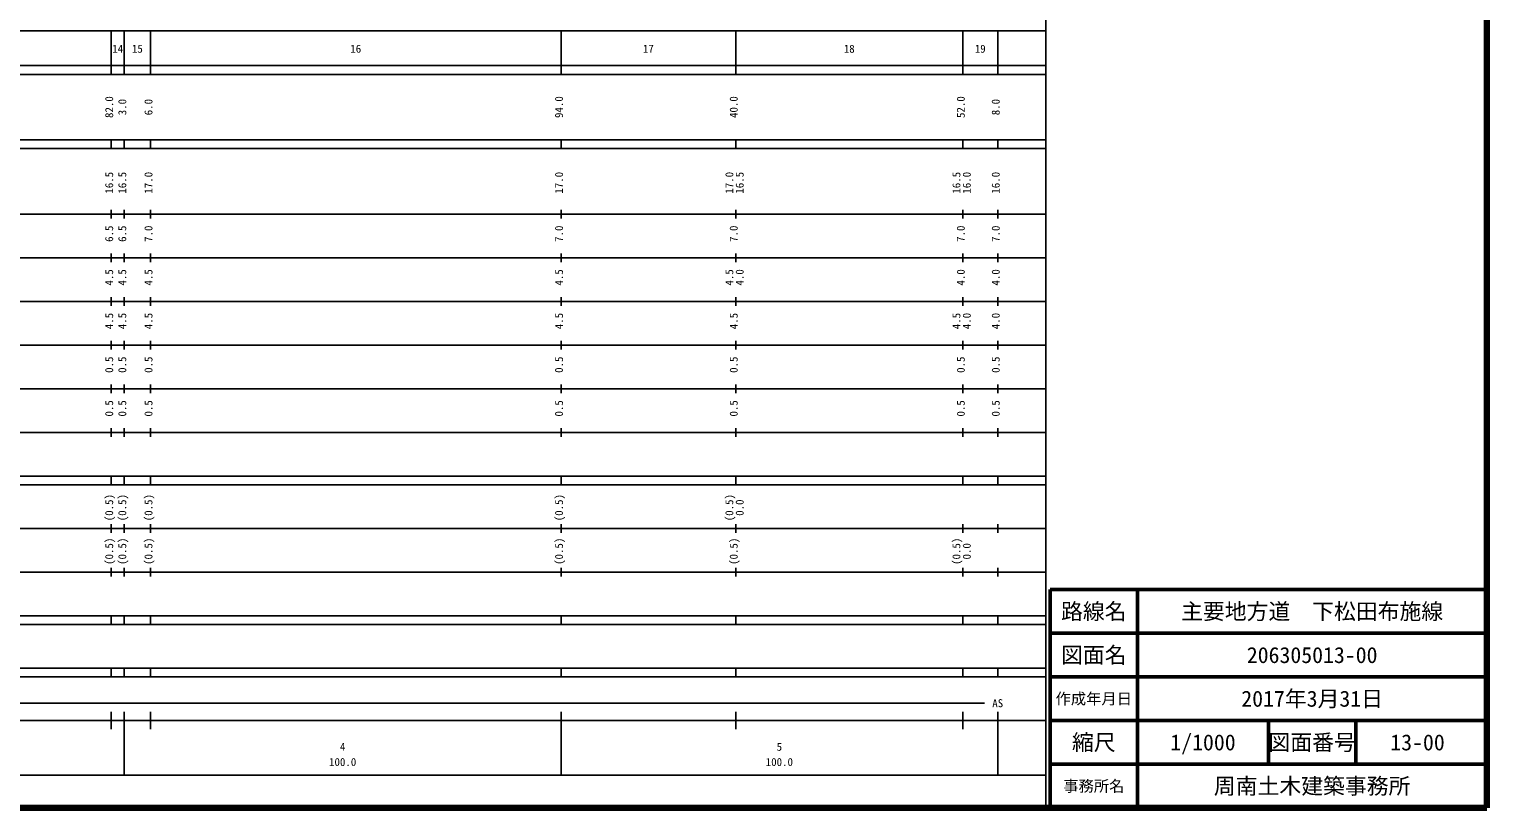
# Model space of a CAD drawing. Units: millimetres on the paper, enlarged 1000 times. Extents: x -23043849 to 100512, y -219615026 to 21267.
# Drawn here: x -22737634 to -22403849, y -219615026 to -219436669 of the extents above; entities that cross this region are included whole.
import ezdxf
from ezdxf.enums import TextEntityAlignment as Align

# ---------------------------------------------------------------- set-up
doc = ezdxf.new("R2010")
doc.units = ezdxf.units.MM
doc.header["$LTSCALE"] = 1000
for name, color, linetype, lineweight in [('M-TTL', 2, 'Continuous', 140), ('M-TTL-BAND', 7, 'Continuous', 25), ('M-TTL-FRAM', 2, 'Continuous', 50), ('M-TTL-LINE', 7, 'Continuous', 50)]:
    doc.layers.add(name, color=color, linetype=linetype, lineweight=lineweight)
doc.layers.add('M-TTL-TXT', color=7, linetype='Continuous')
doc.styles.add('ＭＳ ゴシック', font='')
doc.styles.get('ＭＳ ゴシック').set_extended_font_data('MS Gothic')

msp = doc.modelspace()

# ---------------------------------------------------------------- linework, layer by layer
at = {"layer": 'M-TTL'}
for p, q in [((-22403849, -219615026), (-22403849, -219255026)), ((-23043849, -219615026), (-22403849, -219615026))]:
    msp.add_line(p, q, dxfattribs=at)
at = {"layer": 'M-TTL-BAND'}
for p, q in [((-22504849, -219615026), (-22504849, -219265026)), ((-23015849, -219437026), (-22504849, -219437026)), ((-22718849, -219447026), (-22718849, -219437026)), ((-22715849, -219447026), (-22715849, -219437026)), ((-22709849, -219447026), (-22709849, -219437026)), ((-22615849, -219447026), (-22615849, -219437026)), ((-22575849, -219447026), (-22575849, -219437026)), ((-22523849, -219447026), (-22523849, -219437026)), ((-22515849, -219447026), (-22515849, -219437026)), ((-23043849, -219445026), (-22504849, -219445026)), ((-23043849, -219447026), (-22504849, -219447026)), ((-23043849, -219462026), (-22504849, -219462026)), ((-22718849, -219464026), (-22718849, -219462026)), ((-22715849, -219464026), (-22715849, -219462026)), ((-22709849, -219464026), (-22709849, -219462026)), ((-22615849, -219464026), (-22615849, -219462026)), ((-22575849, -219464026), (-22575849, -219462026)), ((-22523849, -219464026), (-22523849, -219462026)), ((-22515849, -219464026), (-22515849, -219462026)), ((-23043849, -219464026), (-22504849, -219464026)), ((-23043849, -219479026), (-22504849, -219479026)), ((-22718849, -219480026), (-22718849, -219478026)), ((-22715849, -219480026), (-22715849, -219478026)), ((-22709849, -219480026), (-22709849, -219478026)), ((-22615849, -219480026), (-22615849, -219478026)), ((-22575849, -219480026), (-22575849, -219478026)), ((-22523849, -219480026), (-22523849, -219478026)), ((-22515849, -219480026), (-22515849, -219478026)), ((-23037849, -219489026), (-22504849, -219489026)), ((-22718849, -219490026), (-22718849, -219488026)), ((-22715849, -219490026), (-22715849, -219488026)), ((-22709849, -219490026), (-22709849, -219488026)), ((-22615849, -219490026), (-22615849, -219488026)), ((-22575849, -219490026), (-22575849, -219488026)), ((-22523849, -219490026), (-22523849, -219488026)), ((-22515849, -219490026), (-22515849, -219488026)), ((-23031849, -219499026), (-22504849, -219499026)), ((-22718849, -219500026), (-22718849, -219498026)), ((-22715849, -219500026), (-22715849, -219498026)), ((-22709849, -219500026), (-22709849, -219498026)), ((-22615849, -219500026), (-22615849, -219498026)), ((-22575849, -219500026), (-22575849, -219498026)), ((-22523849, -219500026), (-22523849, -219498026)), ((-22515849, -219500026), (-22515849, -219498026)), ((-23037849, -219509026), (-22504849, -219509026)), ((-22718849, -219510026), (-22718849, -219508026)), ((-22715849, -219510026), (-22715849, -219508026)), ((-22709849, -219510026), (-22709849, -219508026)), ((-22615849, -219510026), (-22615849, -219508026)), ((-22575849, -219510026), (-22575849, -219508026)), ((-22523849, -219510026), (-22523849, -219508026)), ((-22515849, -219510026), (-22515849, -219508026)), ((-23031849, -219519026), (-22504849, -219519026)), ((-22718849, -219520026), (-22718849, -219518026)), ((-22715849, -219520026), (-22715849, -219518026)), ((-22709849, -219520026), (-22709849, -219518026)), ((-22615849, -219520026), (-22615849, -219518026)), ((-22575849, -219520026), (-22575849, -219518026)), ((-22523849, -219520026), (-22523849, -219518026)), ((-22515849, -219520026), (-22515849, -219518026)), ((-23037849, -219529026), (-22504849, -219529026)), ((-22718849, -219530026), (-22718849, -219528026)), ((-22715849, -219530026), (-22715849, -219528026)), ((-22709849, -219530026), (-22709849, -219528026)), ((-22615849, -219530026), (-22615849, -219528026)), ((-22575849, -219530026), (-22575849, -219528026)), ((-22523849, -219530026), (-22523849, -219528026)), ((-22515849, -219530026), (-22515849, -219528026)), ((-23043849, -219539026), (-22504849, -219539026)), ((-22718849, -219541026), (-22718849, -219539026)), ((-22715849, -219541026), (-22715849, -219539026)), ((-22709849, -219541026), (-22709849, -219539026)), ((-22615849, -219541026), (-22615849, -219539026)), ((-22575849, -219541026), (-22575849, -219539026)), ((-22523849, -219541026), (-22523849, -219539026)), ((-22515849, -219541026), (-22515849, -219539026)), ((-23043849, -219541026), (-22504849, -219541026)), ((-22718849, -219552026), (-22718849, -219550026)), ((-22715849, -219552026), (-22715849, -219550026)), ((-22709849, -219552026), (-22709849, -219550026)), ((-22615849, -219552026), (-22615849, -219550026)), ((-22575849, -219552026), (-22575849, -219550026)), ((-22523849, -219552026), (-22523849, -219550026)), ((-22515849, -219552026), (-22515849, -219550026)), ((-23034849, -219551026), (-22504849, -219551026)), ((-22718849, -219562026), (-22718849, -219560026)), ((-22715849, -219562026), (-22715849, -219560026)), ((-22709849, -219562026), (-22709849, -219560026)), ((-22615849, -219562026), (-22615849, -219560026)), ((-22575849, -219562026), (-22575849, -219560026)), ((-22523849, -219562026), (-22523849, -219560026)), ((-22515849, -219562026), (-22515849, -219560026)), ((-23043849, -219561026), (-22504849, -219561026)), ((-23043849, -219571026), (-22504849, -219571026)), ((-23043849, -219573026), (-22504849, -219573026)), ((-22718849, -219573026), (-22718849, -219571026)), ((-22715849, -219573026), (-22715849, -219571026)), ((-22709849, -219573026), (-22709849, -219571026)), ((-22615849, -219573026), (-22615849, -219571026)), ((-22575849, -219573026), (-22575849, -219571026)), ((-22523849, -219573026), (-22523849, -219571026)), ((-22515849, -219573026), (-22515849, -219571026)), ((-23043849, -219583026), (-22504849, -219583026)), ((-22718849, -219585026), (-22718849, -219583026)), ((-22715849, -219585026), (-22715849, -219583026)), ((-22709849, -219585026), (-22709849, -219583026)), ((-22615849, -219585026), (-22615849, -219583026)), ((-22575849, -219585026), (-22575849, -219583026)), ((-22523849, -219585026), (-22523849, -219583026)), ((-22515849, -219585026), (-22515849, -219583026)), ((-23043849, -219585026), (-22504849, -219585026)), ((-23012849, -219591026), (-22518849, -219591026)), ((-22718849, -219597026), (-22718849, -219593026)), ((-22715849, -219607526), (-22715849, -219593026)), ((-22709849, -219597026), (-22709849, -219593026)), ((-22615849, -219607526), (-22615849, -219593026)), ((-22575849, -219597026), (-22575849, -219593026)), ((-22523849, -219597026), (-22523849, -219593026)), ((-22515849, -219607526), (-22515849, -219593026)), ((-23043849, -219595026), (-22504849, -219595026)), ((-23015849, -219607526), (-22504849, -219607526))]:
    msp.add_line(p, q, dxfattribs=at)
at = {"layer": 'M-TTL-FRAM'}
for p, q in [((-22403849, -219565026), (-22503849, -219565026)), ((-22503849, -219565026), (-22503849, -219615026))]:
    msp.add_line(p, q, dxfattribs=at)
at = {"layer": 'M-TTL-LINE'}
for p, q in [((-22483849, -219565026), (-22483849, -219615026)), ((-22403849, -219575026), (-22503849, -219575026)), ((-22403849, -219585026), (-22503849, -219585026)), ((-22403849, -219595026), (-22503849, -219595026)), ((-22453849, -219595026), (-22453849, -219605026)), ((-22433849, -219595026), (-22433849, -219605026)), ((-22403849, -219605026), (-22503849, -219605026))]:
    msp.add_line(p, q, dxfattribs=at)

# ---------------------------------------------------------------- texts
at = {"layer": 'M-TTL-BAND', "style": 'ＭＳ ゴシック'}
for s, p in [('14', (-22717349, -219442621)), ('15', (-22712849, -219442621)), ('16', (-22662849, -219442621)), ('17', (-22595849, -219442621)), ('18', (-22549849, -219442621)), ('19', (-22519849, -219442621)), ('AS', (-22515849, -219592526)), ('4', (-22665849, -219602503)), ('5', (-22565849, -219602503)), ('100.0', (-22665849, -219605993)), ('100.0', (-22565849, -219605993))]:
    msp.add_text(s, height=1833, dxfattribs=at).set_placement(p, align=Align.BOTTOM_CENTER)
for s, p in [('82.0', (-22717849, -219454526)), ('3.0', (-22714849, -219454526)), ('6.0', (-22708849, -219454526)), ('94.0', (-22614849, -219454526)), ('40.0', (-22574849, -219454526)), ('52.0', (-22522849, -219454526)), ('8.0', (-22514849, -219454526)), ('16.5', (-22717849, -219471852)), ('16.5', (-22714849, -219471852)), ('17.0', (-22708849, -219471852)), ('17.0', (-22614849, -219471852)), ('17.0', (-22575849, -219471852)), ('16.5', (-22573479, -219471852)), ('16.5', (-22523849, -219471852)), ('16.0', (-22521479, -219471852)), ('16.0', (-22514849, -219471852)), ('6.5', (-22717849, -219483526)), ('6.5', (-22714849, -219483526)), ('7.0', (-22708849, -219483526)), ('7.0', (-22614849, -219483526)), ('7.0', (-22574849, -219483526)), ('7.0', (-22522849, -219483526)), ('7.0', (-22514849, -219483526)), ('4.5', (-22717849, -219493526)), ('4.5', (-22714849, -219493526)), ('4.5', (-22708849, -219493526)), ('4.5', (-22614849, -219493526)), ('4.5', (-22575849, -219493526)), ('4.0', (-22573479, -219493526)), ('4.0', (-22522849, -219493526)), ('4.0', (-22514849, -219493526)), ('4.5', (-22717849, -219503526)), ('4.5', (-22714849, -219503526)), ('4.5', (-22708849, -219503526)), ('4.5', (-22614849, -219503526)), ('4.5', (-22574849, -219503526)), ('4.5', (-22523849, -219503526)), ('4.0', (-22521479, -219503526)), ('4.0', (-22514849, -219503526)), ('0.5', (-22717849, -219513526)), ('0.5', (-22714849, -219513526)), ('0.5', (-22708849, -219513526)), ('0.5', (-22614849, -219513526)), ('0.5', (-22574849, -219513526)), ('0.5', (-22522849, -219513526)), ('0.5', (-22514849, -219513526)), ('0.5', (-22717849, -219523526)), ('0.5', (-22714849, -219523526)), ('0.5', (-22708849, -219523526)), ('0.5', (-22614849, -219523526)), ('0.5', (-22574849, -219523526)), ('0.5', (-22522849, -219523526)), ('0.5', (-22514849, -219523526)), ('(0.5)', (-22717849, -219546262)), ('(0.5)', (-22714849, -219546262)), ('(0.5)', (-22708849, -219546262)), ('(0.5)', (-22614849, -219546262)), ('(0.5)', (-22575849, -219546262)), ('0.0', (-22573479, -219546262)), ('(0.5)', (-22717849, -219556262)), ('(0.5)', (-22714849, -219556262)), ('(0.5)', (-22708849, -219556262)), ('(0.5)', (-22614849, -219556262)), ('(0.5)', (-22574849, -219556262)), ('(0.5)', (-22523849, -219556262)), ('0.0', (-22521479, -219556262))]:
    msp.add_text(s, height=1833, rotation=90, dxfattribs=at).set_placement(p, align=Align.BOTTOM_CENTER)
at = {"layer": 'M-TTL-TXT', "style": 'ＭＳ ゴシック'}
for s, height, p in [('路線名', 3666, (-22493849, -219570026)), ('路線名', 3666, (-22493849, -219570026)), ('主要地方道\u3000下松田布施線', 3666, (-22443849, -219570026)), ('図面名', 3666, (-22493849, -219580026)), ('図面名', 3666, (-22493849, -219580026)), ('206305013-00', 3666, (-22443849, -219580026)), ('作成年月日', 2566, (-22493849, -219590026)), ('作成年月日', 2566, (-22493849, -219590026)), ('2017年3月31日', 3666, (-22443849, -219590026)), ('縮尺', 3666, (-22493849, -219600026)), ('縮尺', 3666, (-22493849, -219600026)), ('1/1000', 3666, (-22468849, -219600026)), ('図面番号', 3666, (-22443849, -219600026)), ('図面番号', 3666, (-22443849, -219600026)), ('13-00', 3666, (-22419724, -219600026)), ('事務所名', 2566, (-22493849, -219610026)), ('事務所名', 2566, (-22493849, -219610026)), ('周南土木建築事務所', 3666, (-22443849, -219610026))]:
    msp.add_text(s, height=height, dxfattribs=at).set_placement(p, align=Align.MIDDLE_CENTER)

doc.saveas('drawing.dxf')
